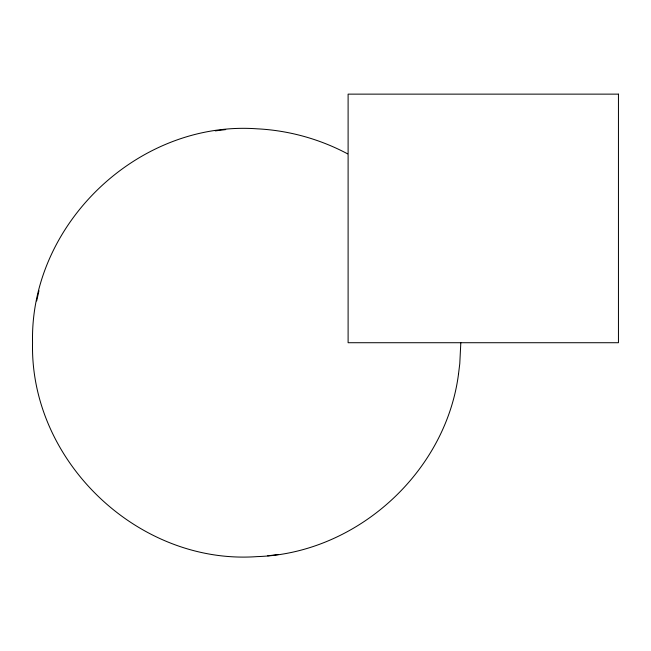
<?xml version="1.0" encoding="UTF-8"?>
<svg xmlns="http://www.w3.org/2000/svg" width="651" height="651" viewBox="0 0 651 651"><rect width="100%" height="100%" fill="white"/><g stroke="black" fill="none" stroke-linecap="round" stroke-linejoin="round"><path stroke-width="0.98" d="M460.818 342.719L459.777 363.706L458.491 374.138M347.626 153.856C319.787 139.013 288.686 130.403 257.186 128.825L257.153 128.825C138.655 120.215 29.751 223.944 32.55 342.719C29.751 461.486 138.655 565.214 257.153 556.605L257.169 556.605C356.471 553.521 445.683 472.659 458.499 374.138M36.668 300.941L38.97 290.68M215.261 130.884L225.694 129.598M267.675 555.832L278.099 554.546M618.45 94.135L348.106 94.135L348.106 342.719L618.45 342.719L618.45 94.135"/></g></svg>
